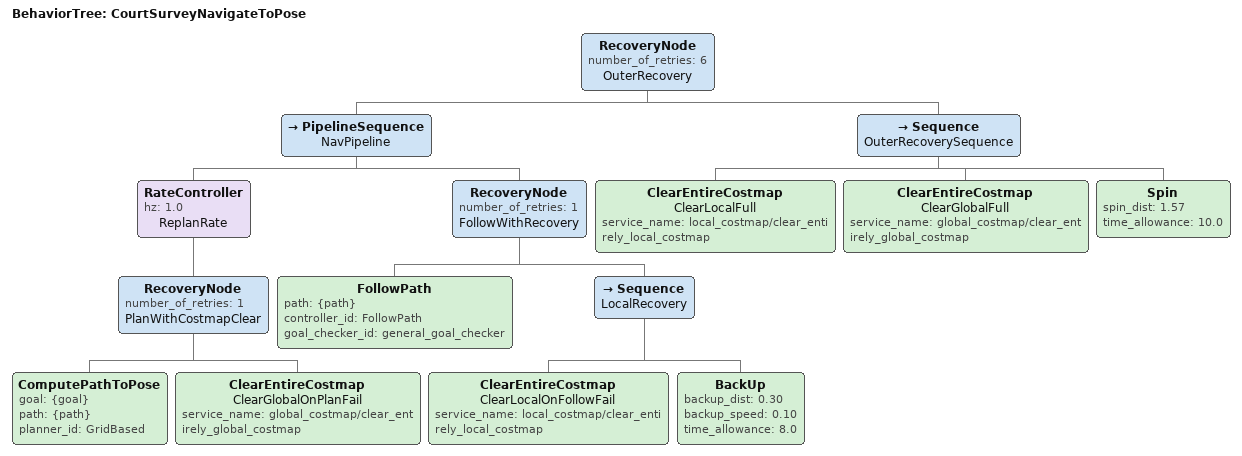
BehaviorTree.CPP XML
<?xml version="1.0" encoding="utf-8"?>
<root BTCPP_format="4" main_tree_to_execute="CourtSurveyNavigateToPose">

  <BehaviorTree ID="CourtSurveyNavigateToPose">

    <!--
      Outer recovery loop: up to 6 attempts total.
      On each failure the recovery subtree clears both costmaps and spins.
    -->
    <RecoveryNode number_of_retries="6" name="OuterRecovery">

      <PipelineSequence name="NavPipeline">

        <!-- Re-plan at 1 Hz -->
        <RateController hz="1.0" name="ReplanRate">
          <RecoveryNode number_of_retries="1" name="PlanWithCostmapClear">
            <ComputePathToPose
              goal="{goal}"
              path="{path}"
              planner_id="GridBased"
            />
            <!-- If planning fails, clear global costmap and retry once -->
            <ClearEntireCostmap
              name="ClearGlobalOnPlanFail"
              service_name="global_costmap/clear_entirely_global_costmap"
            />
          </RecoveryNode>
        </RateController>

        <!-- Follow path; on failure: clear local costmap + back up 30 cm -->
        <RecoveryNode number_of_retries="1" name="FollowWithRecovery">
          <FollowPath
            path="{path}"
            controller_id="FollowPath"
            goal_checker_id="general_goal_checker"
          />
          <Sequence name="LocalRecovery">
            <ClearEntireCostmap
              name="ClearLocalOnFollowFail"
              service_name="local_costmap/clear_entirely_local_costmap"
            />
            <BackUp
              backup_dist="0.30"
              backup_speed="0.10"
              time_allowance="8.0"
            />
          </Sequence>
        </RecoveryNode>

      </PipelineSequence>

      <!-- Outer recovery: clear both costmaps + spin 90° -->
      <Sequence name="OuterRecoverySequence">
        <ClearEntireCostmap
          name="ClearLocalFull"
          service_name="local_costmap/clear_entirely_local_costmap"
        />
        <ClearEntireCostmap
          name="ClearGlobalFull"
          service_name="global_costmap/clear_entirely_global_costmap"
        />
        <Spin
          spin_dist="1.57"
          time_allowance="10.0"
        />
      </Sequence>

    </RecoveryNode>

  </BehaviorTree>

</root>
